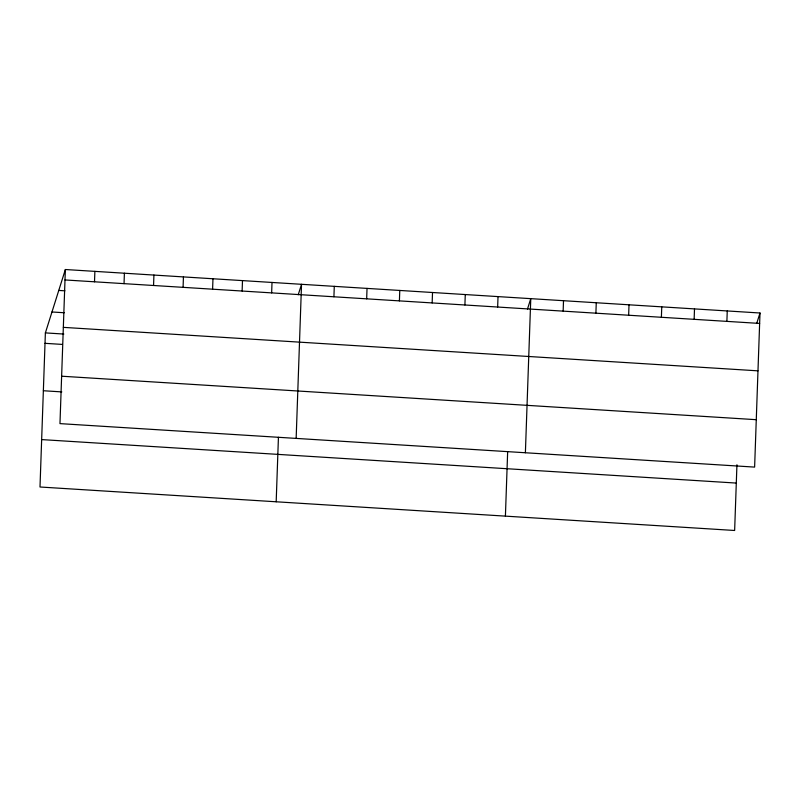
<?xml version="1.0" encoding="UTF-8"?>
<svg xmlns="http://www.w3.org/2000/svg" width="800" height="800" viewBox="0 0 800 800"><rect width="100%" height="100%" fill="white"/><g stroke="black" fill="none" stroke-linecap="round" stroke-linejoin="round"><path stroke-width="1.2" d="M65.36 269.52L59.97 423.62L754.62 467.1L760 313L65.36 269.52L45.38 332.9L40 487L734.64 530.48L736.94 464.75M94.51 281.8L94.88 271.36M124.04 283.65L124.4 273.21M153.56 285.49L153.92 275.06M183.08 287.34L183.44 276.91M212.6 289.19L212.97 278.76M242.13 291.04L242.49 280.6M271.65 292.89L272.01 282.45M276.18 501.79L278.43 437.28M296.15 438.41L301.53 284.3L298.24 294.76M333.92 296.78L334.28 286.35M366.67 298.83L367.03 288.4M399.41 300.88L399.78 290.45M432.16 302.93L432.52 292.5M464.91 304.98L465.27 294.55M497.66 307.03L498.02 296.6M505.41 516.14L507.66 451.63M525.39 452.75L530.77 298.65L527.47 309.11M563.15 311.13L563.51 300.7M595.9 313.18L596.26 302.75M628.65 315.23L629.01 304.8M661.39 317.28L661.76 306.85M694.14 319.33L694.5 308.9M726.89 321.38L727.25 310.95M756.7 323.46L760 313M64.99 279.95L759.64 323.43M58.76 290.43L64.91 290.82M51.97 311.98L64.27 312.75M63.34 327.36L757.98 370.84M45.38 332.9L63.83 334.05M45.02 343.33L62.24 344.41M61.63 376.21L756.27 419.69M43.36 390.74L61.81 391.9M41.66 439.59L736.3 483.07"/></g></svg>
